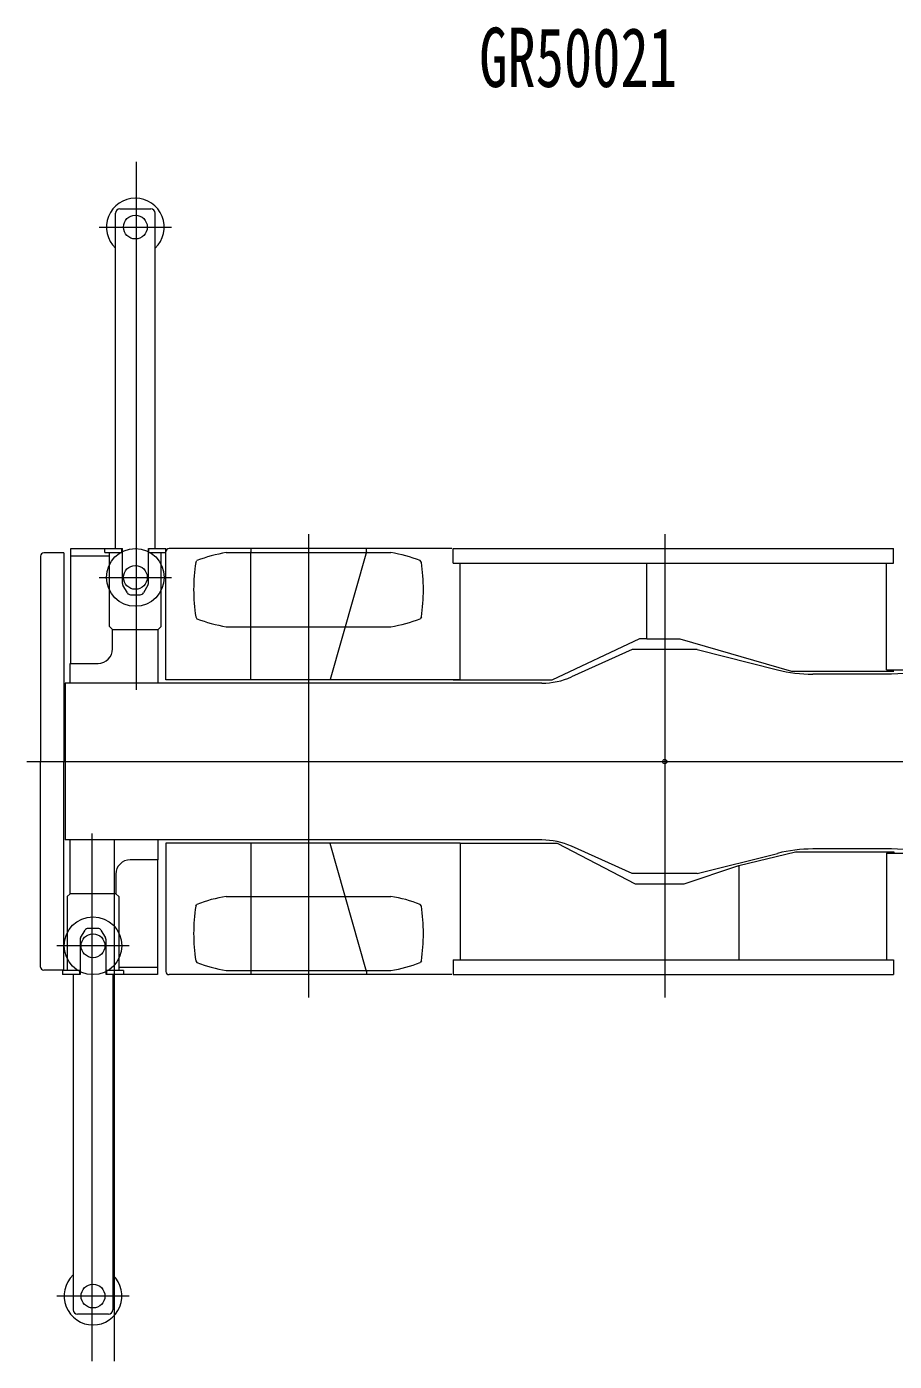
# Model space of a CAD drawing. Units: millimetres, scale not verified. Extents: x -34130 to 33905, y -21736 to 21716.
# Drawn here: x -33697 to -27693, y 12478 to 21716 of the extents above; entities that cross this region are included whole.
import ezdxf
from ezdxf.enums import TextEntityAlignment as Align

# ---------------------------------------------------------------- set-up
doc = ezdxf.new("R2010")
doc.units = ezdxf.units.MM
doc.header["$LTSCALE"] = 60
doc.header["$PDMODE"] = 32
doc.header["$PDSIZE"] = 30
doc.layers.add('0-0_0', color=3, linetype='Continuous', lineweight=18)
doc.styles.add('ＭＳ ゴシック', font='')
doc.styles.get('ＭＳ ゴシック').set_extended_font_data('MS Gothic')

msp = doc.modelspace()

# ---------------------------------------------------------------- linework, layer by layer
at = {"layer": '0-0_0', "color": 4}
for p, q in [((-32936.9, 17126.28), (-32936.9, 20780.88)), ((-33081.9, 18104.38), (-33081.9, 20424.38)), ((-33051.9, 20454.38), (-32838.9, 20454.38)), ((-32808.9, 18104.38), (-32808.9, 20424.68)), ((-33195.4, 20329.38), (-32695.41, 20329.38)), ((-33390.9, 17309.38), (-33390.9, 18104.38)), ((-33390.89, 18104.38), (-33157.4, 18104.38)), ((-33390.89, 18054.38), (-33123.9, 18054.38)), ((-33157.4, 18076.38), (-33157.4, 18104.38)), ((-33157.4, 18104.38), (-33035.4, 18104.38)), ((-33157.4, 18076.38), (-33038.4, 18076.38)), ((-33123.9, 17564.48), (-33123.9, 18076.38)), ((-33038.4, 18076.38), (-33038.4, 18104.38)), ((-33035.4, 17862.28), (-33035.4, 18104.38)), ((-32855.4, 18104.38), (-32733.41, 18104.38)), ((-32855.4, 17862.18), (-32855.4, 18104.38)), ((-32852.4, 18076.38), (-32852.4, 18104.38)), ((-32852.4, 18076.38), (-32733.41, 18076.38)), ((-32766.92, 17564.48), (-32766.92, 18076.38)), ((-32733.41, 18076.38), (-32733.41, 18104.38)), ((-33195.4, 17904.38), (-32695.41, 17904.38)), ((-33000.65, 17796.68), (-33031.92, 17849.58)), ((-32858.89, 17849.48), (-32890.12, 17796.68)), ((-32979.14, 17784.38), (-32911.64, 17784.38)), ((-33103.9, 17544.38), (-33123.9, 17564.48)), ((-32786.92, 17544.38), (-32766.92, 17564.38)), ((-33103.9, 17544.48), (-32786.9, 17544.48)), ((-33103.4, 17408.78), (-33103.4, 17544.48)), ((-32787.42, 17171.88), (-32787.42, 17544.48)), ((-33396.4, 17309.38), (-33203.4, 17309.38)), ((-33396.4, 17171.88), (-33396.4, 17309.38)), ((-33396.4, 15714.48), (-33396.4, 16086.88)), ((-33246.9, 16132.58), (-33246.9, 12477.98)), ((-33091.9, 16086.88), (-33091.9, 12477.98)), ((-32787.42, 15949.48), (-32787.42, 16086.88)), ((-32787.42, 15949.48), (-32980.4, 15949.48)), ((-32792.92, 15949.48), (-32792.92, 15154.48)), ((-33080.4, 15850.38), (-33080.4, 15714.48)), ((-33416.9, 15694.38), (-33396.9, 15714.38)), ((-33079.9, 15714.48), (-33396.9, 15714.48)), ((-33079.9, 15714.48), (-33059.9, 15694.48)), ((-33416.9, 15694.48), (-33416.9, 15182.48)), ((-33059.9, 15694.48), (-33059.9, 15182.48)), ((-33324.92, 15409.28), (-33293.62, 15462.18)), ((-33204.35, 15474.48), (-33272.46, 15474.48)), ((-33183.18, 15462.18), (-33151.89, 15409.28)), ((-32988.4, 15354.48), (-33488.4, 15354.48)), ((-33328.4, 15396.58), (-33328.4, 15154.48)), ((-33148.4, 15154.48), (-33148.4, 15396.58)), ((-33331.4, 15182.48), (-33450.4, 15182.48)), ((-33450.4, 15182.48), (-33450.4, 15154.48)), ((-33328.4, 15154.48), (-33450.4, 15154.48)), ((-33374.9, 15154.48), (-33374.9, 12834.18)), ((-33331.4, 15182.48), (-33331.4, 15154.48)), ((-33026.4, 15154.48), (-33148.4, 15154.48)), ((-33026.4, 15182.48), (-33145.4, 15182.48)), ((-33145.4, 15182.48), (-33145.4, 15154.48)), ((-33101.9, 15154.48), (-33101.9, 12834.48)), ((-32792.92, 15204.48), (-33059.9, 15204.48)), ((-33026.4, 15182.48), (-33026.4, 15154.48)), ((-32792.92, 15154.48), (-33026.4, 15154.48)), ((-32988.4, 12929.48), (-33488.4, 12929.48)), ((-33131.9, 12804.48), (-33344.9, 12804.48))]:
    msp.add_line(p, q, dxfattribs=at)
at = {"layer": '0-0_0'}
for p, q in [((-31746.91, 18203.28), (-31746.91, 14996.98)), ((-29281.91, 18203.28), (-29281.91, 14996.98)), ((-33601.21, 18052.08), (-33601.21, 16629.38)), ((-33441.21, 18073.68), (-33579.6, 18073.68)), ((-33441.21, 18073.68), (-33441.21, 16629.38)), ((-32734.2, 17194.18), (-32734.2, 18082.18)), ((-30754.19, 18104.38), (-32711.88, 18104.38)), ((-32527.9, 18008.48), (-32519.91, 18020.48)), ((-32316.41, 18075.98), (-31177.41, 18075.98)), ((-32146.89, 17196.38), (-32146.89, 18081.38)), ((-31346.92, 18081.38), (-31596.92, 17196.38)), ((-31346.92, 18081.38), (-31346.92, 18104.38)), ((-30965.91, 18008.48), (-30973.91, 18020.48)), ((-30744.89, 18103.68), (-27698.91, 18103.68)), ((-30744.89, 18002.18), (-30744.89, 18103.68)), ((-30696.89, 17194.18), (-30696.89, 18002.18)), ((-29406.9, 17479.88), (-29406.9, 18002.18)), ((-27746.91, 17264.18), (-27746.91, 18002.18)), ((-32527.9, 17630.48), (-32519.91, 17618.48)), ((-32316.41, 17562.98), (-31177.41, 17562.98)), ((-30965.91, 17630.48), (-30973.91, 17618.48)), ((-30061.55, 17194.88), (-29455.16, 17481.48)), ((-29455.16, 17481.48), (-29406.91, 17481.48)), ((-29506.91, 17404.48), (-29927.14, 17215.78)), ((-29056.91, 17404.38), (-29506.91, 17404.38)), ((-29056.91, 17404.38), (-28502.13, 17264.68)), ((-26506.91, 17299.38), (-27711.9, 17234.38)), ((-30696.89, 17194.18), (-32734.2, 17194.18)), ((-30746.9, 17194.88), (-30061.55, 17194.88)), ((-28404.32, 17254.88), (-27696.92, 17254.88)), ((-27711.9, 17234.38), (-28257.91, 17234.38)), ((-27746.91, 17264.18), (-27441.91, 17264.18)), ((-33430.9, 17171.88), (-33430.9, 16086.88)), ((-30131.91, 17171.88), (-33430.9, 17171.88)), ((-33697.28, 16629.38), (-24354.65, 16629.38)), ((-33601.21, 15206.78), (-33601.21, 16629.38)), ((-33441.21, 15185.18), (-33441.21, 16629.38)), ((-30131.91, 16086.88), (-33430.9, 16086.88)), ((-30696.89, 16064.68), (-32734.2, 16064.68)), ((-32734.2, 16064.68), (-32734.2, 15176.68)), ((-32146.89, 16062.38), (-32146.89, 15177.38)), ((-31346.92, 15177.38), (-31596.92, 16062.38)), ((-30696.89, 16064.68), (-30696.89, 15256.68)), ((-30696.89, 16063.98), (-30026.5, 16063.98)), ((-30026.5, 16063.98), (-29486.5, 15783.98)), ((-29506.91, 15854.38), (-29927.14, 16043.08)), ((-29056.91, 15854.38), (-28502.13, 15994.18)), ((-28768.89, 15909.08), (-28377.1, 16003.98)), ((-28377.1, 16004.08), (-27696.91, 16004.08)), ((-27711.9, 16024.38), (-28257.91, 16024.38)), ((-27746.91, 15994.68), (-27746.91, 15256.68)), ((-27746.91, 15994.68), (-27441.91, 15994.68)), ((-27696.91, 16004.08), (-27696.91, 15992.38)), ((-29147.15, 15783.98), (-28775.24, 15906.98)), ((-28768.89, 15902.38), (-28775.24, 15906.98)), ((-28768.89, 15909.08), (-28768.89, 15256.68)), ((-29056.91, 15854.38), (-29506.91, 15854.38)), ((-29486.5, 15784.08), (-29147.15, 15784.08)), ((-32527.9, 15628.38), (-32519.91, 15640.38)), ((-32316.41, 15695.88), (-31177.41, 15695.88)), ((-30965.9, 15628.38), (-30973.9, 15640.38)), ((-32527.89, 15250.38), (-32519.9, 15238.38)), ((-30965.91, 15250.38), (-30973.91, 15238.38)), ((-30744.89, 15256.68), (-27698.91, 15256.68)), ((-30744.89, 15256.68), (-30744.89, 15155.08)), ((-27698.91, 15256.68), (-27698.91, 15155.08)), ((-33441.21, 15185.18), (-33579.6, 15185.18)), ((-30754.19, 15154.38), (-32711.88, 15154.38)), ((-32316.41, 15182.88), (-31177.41, 15182.88)), ((-31346.92, 15177.38), (-31346.92, 15154.38)), ((-30744.89, 15155.08), (-27698.91, 15155.08))]:
    msp.add_line(p, q, dxfattribs=at)
for points in [[(-32143.25, 18104.38), (-32143.93, 18103.98), (-32144.36, 18103.28), (-32144.68, 18102.58), (-32144.94, 18101.78), (-32145.16, 18100.98), (-32145.35, 18100.18), (-32145.52, 18099.38), (-32145.67, 18098.58), (-32145.81, 18097.78), (-32145.93, 18096.98), (-32146.04, 18096.18), (-32146.15, 18095.38), (-32146.24, 18094.58), (-32146.33, 18093.68), (-32146.39, 18092.88), (-32146.46, 18092.08), (-32146.54, 18091.28), (-32146.6, 18090.48), (-32146.65, 18089.68), (-32146.69, 18088.78), (-32146.74, 18087.98), (-32146.76, 18087.18), (-32146.8, 18086.38), (-32146.83, 18085.58), (-32146.85, 18084.68), (-32146.87, 18083.88), (-32146.88, 18083.08), (-32146.89, 18082.28), (-32146.89, 18081.38)], [(-30744.89, 18002.18), (-27698.91, 18002.18), (-27698.91, 18103.68)], [(-29406.9, 17479.88), (-29177.12, 17479.88), (-28404.32, 17254.88)], [(-24381.91, 15959.38), (-26506.91, 15959.38), (-27711.9, 16024.38)], [(-32146.89, 15177.38), (-32146.89, 15176.58), (-32146.88, 15175.78), (-32146.87, 15174.98), (-32146.85, 15174.18), (-32146.83, 15173.28), (-32146.8, 15172.48), (-32146.76, 15171.68), (-32146.74, 15170.88), (-32146.69, 15170.08), (-32146.65, 15169.18), (-32146.6, 15168.38), (-32146.54, 15167.58), (-32146.47, 15166.78), (-32146.39, 15165.98), (-32146.33, 15165.18), (-32146.24, 15164.28), (-32146.15, 15163.48), (-32146.04, 15162.68), (-32145.93, 15161.88), (-32145.81, 15161.08), (-32145.67, 15160.28), (-32145.52, 15159.48), (-32145.35, 15158.68), (-32145.16, 15157.88), (-32144.94, 15157.08), (-32144.68, 15156.28), (-32144.36, 15155.48), (-32143.93, 15154.88), (-32143.25, 15154.38)]]:
    msp.add_lwpolyline(points, dxfattribs=at)
at = {"layer": '0-0_0', "color": 4}
for centre, radius in [((-32945.4, 20329.38), 82.5), ((-32945.4, 17904.38), 200), ((-32945.4, 17904.38), 82.5), ((-33238.4, 15354.48), 200), ((-33238.4, 15354.48), 82.5), ((-33238.4, 12929.48), 82.5)]:
    msp.add_circle(centre, radius, dxfattribs=at)
for centre, radius, start, end in [((-32945.4, 20329.38), 200, 313.039, 226.962), ((-33051.9, 20424.38), 30, 90, 180), ((-32838.9, 20424.38), 30, 0.00002, 90), ((-33010.4, 17862.28), 25, 179.998, 210.606), ((-32880.4, 17862.18), 25, 329.3927, 0.00035), ((-32979.14, 17809.38), 25, 210.609, 270.0032), ((-32911.64, 17809.38), 25, 270.0033, 329.3941), ((-33203.4, 17409.38), 100, 270, 0), ((-32980.4, 15849.48), 100, 90, 180), ((-33272.12, 15449.48), 25, 89.9964, 149.391), ((-33204.69, 15449.48), 25, 30.6095, 90.0036), ((-33303.4, 15396.58), 25, 149.392, 180), ((-33173.4, 15396.58), 25, 0.0004, 30.6079), ((-33238.4, 12929.48), 200, 133.039, 46.9616), ((-33344.9, 12834.48), 30, 180, 270), ((-33131.9, 12834.48), 30, 270, 359.99998)]:
    msp.add_arc(centre, radius, start, end, dxfattribs=at)
at = {"layer": '0-0_0'}
for centre, radius, start, end in [((-33579.6, 18052.08), 21.6, 90, 180), ((-32711.88, 18082.18), 22.3, 90, 180), ((-32156.51, 17088.78), 1000, 99.2011, 111.309), ((-31337.3, 17088.78), 1000, 68.6909, 80.7989), ((-31259.16, 17819.48), 1282.75, 171.527, 188.473), ((-32234.66, 17819.48), 1282.75, 351.52721, 8.47279), ((-32156.51, 18550.08), 1000, 248.691, 260.7989), ((-31337.3, 18550.08), 1000, 279.2011, 291.3091), ((-30131.91, 17671.88), 500, 270, 294.1759), ((-28257.91, 18234.38), 1000, 255.864, 270), ((-30131.91, 15586.88), 500, 65.8241, 90), ((-28257.91, 15024.38), 1000, 90, 104.136), ((-31259.16, 15439.38), 1282.75, 171.527, 188.473), ((-32156.51, 14708.78), 1000, 99.2011, 111.309), ((-31337.3, 14708.78), 1000, 68.6909, 80.7989), ((-32234.66, 15439.38), 1282.75, 351.52721, 8.47279), ((-33579.6, 15206.78), 21.6, 180, 270), ((-32711.88, 15176.68), 22.3, 180, 270), ((-32156.51, 16170.08), 1000, 248.691, 260.7989), ((-31337.3, 16170.08), 1000, 279.2011, 291.3091)]:
    msp.add_arc(centre, radius, start, end, dxfattribs=at)
at = {"layer": '0-0_0', "color": 7}
msp.add_point((-29281.91, 16629.38), dxfattribs=at)
at = {"layer": '0-0_0', "color": 1}
msp.add_point((-29281.91, 16629.38), dxfattribs=at)

# ---------------------------------------------------------------- texts
at = {"layer": '0-0_0', "color": 7, "style": 'ＭＳ ゴシック', "width": 0.7}
msp.add_text('GR50021', height=410.6, dxfattribs=at).set_placement((-30565.86, 21175.78), align=Align.BOTTOM_LEFT)

doc.saveas('drawing.dxf')
